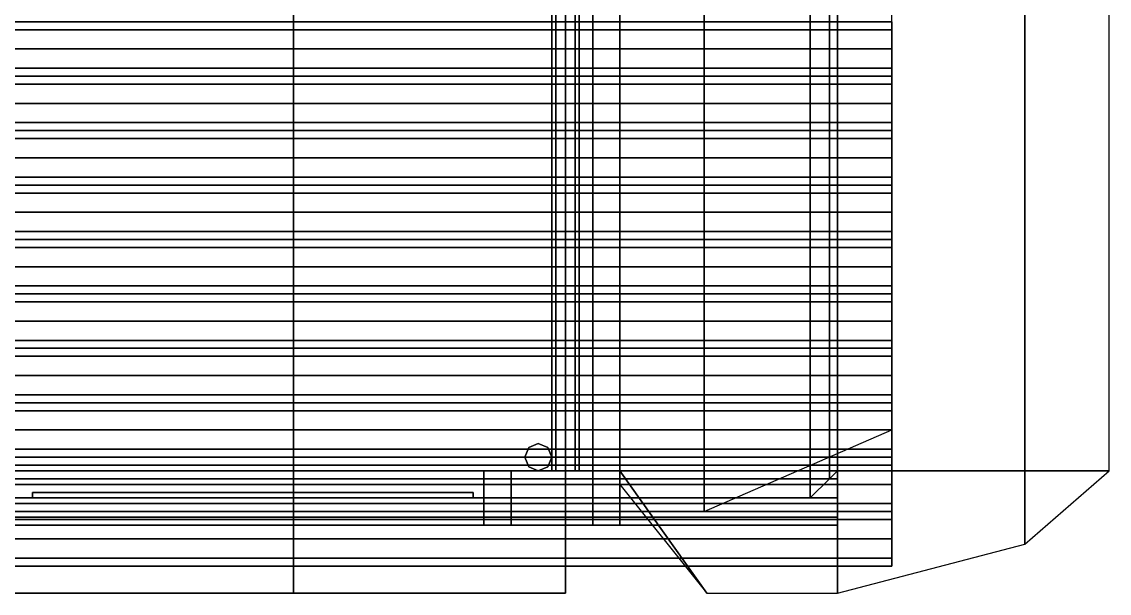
# Model space of a CAD drawing. Header units: millimetres. Extents: x -4 to 4, y -5 to 11.6.
# Drawn here: x 0 to 4, y -5 to -2.9 of the extents above; entities that cross this region are included whole.
import ezdxf

# ---------------------------------------------------------------- set-up
doc = ezdxf.new("R2010")
doc.units = ezdxf.units.MM
doc.layers.add('roof', color=1, linetype='Continuous')
doc.layers.add('upgrade', color=2, linetype='Continuous')

msp = doc.modelspace()

# ---------------------------------------------------------------- linework, layer by layer
for points in [[(2.1, -4.750000000000002, 1.5), (2.100000000000001, 4.75, 1.5), (2.100000000000001, 4.75), (2.1, -4.750000000000002)], [(2.2, -4.750000000000002, 1.5), (2.200000000000001, 4.75, 1.5), (2.100000000000001, 4.75, 1.5), (2.1, -4.750000000000002, 1.5)], [(3, -4.550000000000002, 1.5), (3, 4.55, 1.5), (2.200000000000001, 4.55, 1.5), (2.2, -4.550000000000002, 1.5)], [(3.69, -4.550000000000002, 0.3), (3.69, 4.549999999999999, 0.3), (3, 4.55, 1.5), (3, -4.550000000000002, 1.5)], [(4, -4.550000000000002), (4.000000000000001, 4.549999999999999), (3.69, 4.549999999999999, 0.3), (3.69, -4.550000000000002, 0.3)], [(-2.51, 4.400000000000002, 2.8), (-2.51, -4.4, 2.8), (2.51, -4.4, 2.8), (2.51, 4.400000000000002, 2.8)], [(3.2, -4.400000000000002, 2.2), (3.200000000000001, 4.4, 2.2), (2.510000000000001, 4.4, 2.8), (2.51, -4.400000000000002, 2.8)], [(2.51, -4.700000000000001, 2.2), (3.2, -4.400000000000002, 2.2), (2.51, -4.399999999999995, 2.8), (2.51, -4.4, 2.8)], [(-2.51, -4.400000000000002, 2.8), (-2.51, -4.700000000000001, 2.2), (2.51, -4.700000000000001, 2.2), (2.51, -4.400000000000002, 2.8)], [(2.2, -4.600000000000001), (2.2, -4.550000000000002, 1.5), (2.2, -4.750000000000003, 1.5), (2.2, -4.750000000000002)], [(2.52, -5), (2.2, -4.550000000000002, 1.5), (2.2, -4.550000000000002, 1.5), (2.2, -4.600000000000001)], [(3, -5), (3, -4.550000000000002, 1.5), (2.2, -4.550000000000002, 1.5), (2.52, -5)], [(3.69, -4.820000000000001), (3.69, -4.550000000000002, 0.3), (3, -4.550000000000002, 1.5), (3, -5)], [(4, -4.550000000000002), (4, -4.550000000000002), (3.69, -4.550000000000002, 0.3), (3.69, -4.820000000000001)], [(2.2, -4.750000000000001), (2.2, -4.750000000000002, 1.5), (2.1, -4.750000000000002, 1.5), (2.1, -4.750000000000001)]]:
    msp.add_3dface(points)
at = {"layer": 'roof'}
for points in [[(-1, 5.000000000000002, 3.1), (-1, -5, 3.1), (1, -5, 3.1), (1, 5.000000000000002, 3.1)], [(1, 5.000000000000002, 3.000000000000001), (1, -5, 3.000000000000001), (-1, -5, 3.000000000000001), (-1, 5.000000000000002, 3.000000000000001)], [(0.9999999999999993, -5.000000000000002, 3), (1.000000000000001, 5, 3), (2, 5, 2.000000000000001), (1.999999999999999, -5.000000000000002, 2.000000000000001)], [(1.999999999999999, -5.000000000000002, 2.1), (2, 5, 2.1), (1.000000000000001, 5, 3.1), (0.9999999999999993, -5.000000000000002, 3.1)], [(1.999999999999999, -5.000000000000002, 2.000000000000001), (2, 5, 2.000000000000001), (2, 5, 2.1), (1.999999999999999, -5.000000000000002, 2.1)], [(1.964644660940672, -4.55, 0.9646446609406726), (1.949999999999999, -4.55, 1), (1.950000000000001, 4.55, 1), (1.964644660940673, 4.55, 0.9646446609406726)], [(1.949999999999999, -4.55, 1), (1.964644660940672, -4.55, 1.035355339059327), (1.964644660940673, 4.55, 1.035355339059327), (1.950000000000001, 4.55, 1)], [(1.999999999999999, -4.55, 0.95), (1.964644660940672, -4.55, 0.9646446609406726), (1.964644660940673, 4.55, 0.9646446609406726), (2, 4.55, 0.95)], [(1.964644660940672, -4.55, 1.035355339059327), (1.999999999999999, -4.55, 1.05), (2, 4.55, 1.05), (1.964644660940673, 4.55, 1.035355339059327)], [(2.035355339059327, -4.55, 0.9646446609406726), (1.999999999999999, -4.55, 0.95), (2, 4.55, 0.95), (2.035355339059328, 4.55, 0.9646446609406726)], [(1.999999999999999, -4.55, 1.05), (2.035355339059327, -4.55, 1.035355339059327), (2.035355339059328, 4.55, 1.035355339059327), (2, 4.55, 1.05)], [(2.049999999999999, -4.55, 1), (2.035355339059327, -4.55, 0.9646446609406726), (2.035355339059328, 4.55, 0.9646446609406726), (2.05, 4.55, 1)], [(2.035355339059327, -4.55, 1.035355339059327), (2.049999999999999, -4.55, 1), (2.05, 4.55, 1), (2.035355339059328, 4.55, 1.035355339059327)], [(1.864644660940672, -4.464644660940673), (1.85, -4.5), (1.85, -4.5, 2.1), (1.864644660940672, -4.464644660940673, 2.1)], [(1.9, -4.45), (1.864644660940672, -4.464644660940673), (1.864644660940672, -4.464644660940673, 2.1), (1.9, -4.45, 2.1)], [(1.935355339059327, -4.464644660940673), (1.9, -4.45), (1.9, -4.45, 2.1), (1.935355339059327, -4.464644660940673, 2.1)], [(1.95, -4.5), (1.935355339059327, -4.464644660940673), (1.935355339059327, -4.464644660940673, 2.1), (1.95, -4.5, 2.1)], [(1.85, -4.5), (1.864644660940672, -4.535355339059327), (1.864644660940672, -4.535355339059327, 2.1), (1.85, -4.5, 2.1)], [(1.935355339059327, -4.535355339059327), (1.95, -4.5), (1.95, -4.5, 2.1), (1.935355339059327, -4.535355339059327, 2.1)], [(1.864644660940672, -4.535355339059327), (1.899999999999999, -4.55), (1.899999999999999, -4.55, 2.1), (1.864644660940672, -4.535355339059327, 2.1)], [(1.899999999999999, -4.55), (1.935355339059327, -4.535355339059327), (1.935355339059327, -4.535355339059327, 2.1), (1.899999999999999, -4.55, 2.1)], [(1.949999999999999, -4.55, 1), (2.035355339059327, -4.55, 0.9646446609406727), (2.049999999999999, -4.55, 1), (1.964644660940672, -4.55, 1.035355339059327)], [(1.964644660940672, -4.55, 0.9646446609406726), (1.999999999999999, -4.55, 0.95), (2.035355339059327, -4.55, 0.9646446609406727), (1.949999999999999, -4.55, 1)], [(1.964644660940672, -4.55, 1.035355339059327), (2.049999999999999, -4.55, 1), (2.035355339059327, -4.55, 1.035355339059327), (1.999999999999999, -4.55, 1.05)], [(-1, -5, 3.1), (-1, -5, 3.000000000000001), (1, -5, 3.000000000000001), (1, -5, 3.1)], [(0.9999999999999993, -5.000000000000002, 3.1), (0.9999999999999993, -5.000000000000002, 3), (1.999999999999999, -5.000000000000002, 2.000000000000001), (1.999999999999999, -5.000000000000002, 2.1)]]:
    msp.add_3dface(points, dxfattribs=at)
at = {"layer": 'upgrade'}
for points in [[(2.970710678118655, 4.579289321881348, 2.070710678118656), (2.9, 4.65, 2.100000000000001), (2.9, -4.650000000000002, 2.100000000000001), (2.970710678118655, -4.579289321881346, 2.070710678118656)], [(2.9, 4.65, 1.500000000000002), (2.970710678118655, 4.579289321881348, 1.529289321881347), (2.970710678118655, -4.579289321881346, 1.529289321881347), (2.9, -4.650000000000002, 1.500000000000002)], [(2.970710678118655, 4.579289321881348, 1.670710678118656), (2.9, 4.65, 1.700000000000001), (2.9, -4.650000000000002, 1.700000000000001), (2.970710678118655, -4.579289321881346, 1.670710678118656)], [(2.9, 4.65, 1.900000000000001), (2.970710678118655, 4.579289321881348, 1.929289321881347), (2.970710678118655, -4.579289321881346, 1.929289321881347), (2.9, -4.650000000000002, 1.900000000000001)], [(3, 4.550000000000001, 1.600000000000001), (2.970710678118655, 4.579289321881348, 1.670710678118656), (2.970710678118655, -4.579289321881346, 1.670710678118656), (3, -4.549999999999999, 1.600000000000001)], [(2.970710678118655, 4.579289321881348, 1.529289321881347), (3, 4.550000000000001, 1.600000000000001), (3, -4.549999999999999, 1.600000000000001), (2.970710678118655, -4.579289321881346, 1.529289321881347)], [(2.970710678118655, 4.579289321881348, 1.929289321881347), (3, 4.550000000000001, 2.000000000000002), (3, -4.549999999999999, 2.000000000000002), (2.970710678118655, -4.579289321881346, 1.929289321881347)], [(3, 4.550000000000001, 2.000000000000002), (2.970710678118655, 4.579289321881348, 2.070710678118656), (2.970710678118655, -4.579289321881346, 2.070710678118656), (3, -4.549999999999999, 2.000000000000002)], [(3.2, -2.929289321881347, 2.270710678118655), (3.2, -2.900000000000002, 2.2), (-3.2, -2.900000000000002, 2.2), (-3.2, -2.929289321881347, 2.270710678118655)], [(3.2, -2.900000000000002, 2.2), (3.2, -2.929289321881347, 2.129289321881346), (-3.2, -2.929289321881347, 2.129289321881346), (-3.2, -2.900000000000002, 2.2)], [(3.2, -2.9, 2.200000000000001), (3.2, -2.929289321881345, 2.270710678118656), (3.2, -3, 2.300000000000001), (3.2, -2.929289321881347, 2.129289321881346)], [(3.2, -3, 2.300000000000001), (3.2, -2.929289321881347, 2.270710678118655), (-3.2, -2.929289321881347, 2.270710678118655), (-3.2, -3, 2.300000000000001)], [(3.2, -2.929289321881345, 2.129289321881346), (3.2, -2.999999999999998, 2.300000000000002), (3.2, -3.070710678118652, 2.270710678118656), (3.2, -3, 2.100000000000001)], [(3.2, -3.070710678118654, 2.270710678118656), (3.2, -3, 2.300000000000001), (-3.2, -3, 2.300000000000001), (-3.2, -3.070710678118654, 2.270710678118656)], [(2.829289321881347, -3, 1.870710678118657), (2.9, -3, 1.900000000000002), (2.970710678118655, -3, 1.870710678118657), (2.800000000000002, -3, 1.800000000000002)], [(2.800000000000002, -3, 1.800000000000002), (2.970710678118655, -3, 1.870710678118657), (3, -3, 1.800000000000002), (2.829289321881347, -3, 1.729289321881347)], [(2.829289321881347, -3, 1.729289321881347), (3, -3, 1.800000000000001), (2.970710678118655, -3, 1.729289321881347), (2.9, -3, 1.700000000000002)], [(2.9, -4.65, 1.899999999999999), (2.970710678118655, -4.579289321881346, 1.870710678118654), (2.970710678118655, -3, 1.870710678118654), (2.9, -3, 1.9)], [(2.970710678118655, -4.579289321881346, 1.729289321881344), (2.9, -4.65, 1.699999999999999), (2.9, -3, 1.7), (2.970710678118655, -3, 1.729289321881345)], [(3, -4.549999999999999, 1.799999999999999), (2.970710678118655, -4.579289321881346, 1.729289321881344), (2.970710678118655, -3, 1.729289321881345), (3, -3, 1.8)], [(2.970710678118655, -4.579289321881346, 1.870710678118654), (3, -4.549999999999999, 1.799999999999999), (3, -3, 1.8), (2.970710678118655, -3, 1.870710678118654)], [(3.2, -2.999999999999999, 2.100000000000001), (3.2, -3.070710678118652, 2.270710678118656), (3.2, -3.099999999999997, 2.200000000000001), (3.2, -3.070710678118652, 2.129289321881346)], [(3.2, -3.099999999999999, 2.200000000000001), (3.2, -3.070710678118654, 2.270710678118656), (-3.2, -3.070710678118654, 2.270710678118656), (-3.2, -3.099999999999999, 2.200000000000001)], [(3.2, -3.070710678118654, 2.129289321881346), (3.2, -3.099999999999999, 2.200000000000001), (-3.2, -3.099999999999999, 2.200000000000001), (-3.2, -3.070710678118654, 2.129289321881346)], [(3.2, -3.129289321881347, 2.270710678118655), (3.2, -3.100000000000002, 2.2), (-3.2, -3.100000000000002, 2.2), (-3.2, -3.129289321881347, 2.270710678118655)], [(3.2, -3.100000000000002, 2.2), (3.2, -3.129289321881347, 2.129289321881346), (-3.2, -3.129289321881347, 2.129289321881346), (-3.2, -3.100000000000002, 2.2)], [(3.2, -3.100000000000001, 2.200000000000001), (3.2, -3.129289321881346, 2.270710678118656), (3.2, -3.2, 2.300000000000001), (3.2, -3.129289321881347, 2.129289321881346)], [(3.2, -3.2, 2.300000000000001), (3.2, -3.129289321881347, 2.270710678118655), (-3.2, -3.129289321881347, 2.270710678118655), (-3.2, -3.2, 2.300000000000001)], [(3.2, -3.129289321881346, 2.129289321881346), (3.2, -3.199999999999998, 2.300000000000002), (3.2, -3.270710678118653, 2.270710678118656), (3.2, -3.2, 2.100000000000001)], [(3.2, -3.270710678118655, 2.270710678118656), (3.2, -3.2, 2.300000000000001), (-3.2, -3.2, 2.300000000000001), (-3.2, -3.270710678118655, 2.270710678118656)], [(3.2, -3.199999999999999, 2.100000000000001), (3.2, -3.270710678118653, 2.270710678118656), (3.2, -3.299999999999998, 2.200000000000001), (3.2, -3.270710678118653, 2.129289321881346)], [(3.2, -3.3, 2.200000000000001), (3.2, -3.270710678118655, 2.270710678118656), (-3.2, -3.270710678118655, 2.270710678118656), (-3.2, -3.3, 2.200000000000001)], [(3.2, -3.270710678118655, 2.129289321881346), (3.2, -3.3, 2.200000000000001), (-3.2, -3.3, 2.200000000000001), (-3.2, -3.270710678118655, 2.129289321881346)], [(3.2, -3.300000000000002, 2.2), (3.2, -3.329289321881348, 2.129289321881346), (-3.2, -3.329289321881348, 2.129289321881346), (-3.2, -3.300000000000002, 2.2)], [(3.2, -3.329289321881348, 2.270710678118655), (3.2, -3.300000000000002, 2.2), (-3.2, -3.300000000000002, 2.2), (-3.2, -3.329289321881348, 2.270710678118655)], [(3.2, -3.300000000000001, 2.200000000000001), (3.2, -3.329289321881346, 2.270710678118656), (3.2, -3.4, 2.300000000000001), (3.2, -3.329289321881348, 2.129289321881346)], [(3.2, -3.4, 2.300000000000001), (3.2, -3.329289321881348, 2.270710678118655), (-3.2, -3.329289321881348, 2.270710678118655), (-3.2, -3.4, 2.300000000000001)], [(3.2, -3.329289321881346, 2.129289321881346), (3.2, -3.399999999999999, 2.300000000000002), (3.2, -3.470710678118653, 2.270710678118656), (3.2, -3.4, 2.100000000000001)], [(3.2, -3.470710678118655, 2.270710678118656), (3.2, -3.4, 2.300000000000001), (-3.2, -3.4, 2.300000000000001), (-3.2, -3.470710678118655, 2.270710678118656)], [(3.2, -3.399999999999999, 2.100000000000001), (3.2, -3.470710678118653, 2.270710678118656), (3.2, -3.499999999999998, 2.200000000000001), (3.2, -3.470710678118653, 2.129289321881346)], [(3.2, -3.470710678118655, 2.129289321881346), (3.2, -3.5, 2.200000000000001), (-3.2, -3.5, 2.200000000000001), (-3.2, -3.470710678118655, 2.129289321881346)], [(3.2, -3.5, 2.200000000000001), (3.2, -3.470710678118655, 2.270710678118656), (-3.2, -3.470710678118655, 2.270710678118656), (-3.2, -3.5, 2.200000000000001)], [(3.2, -3.500000000000002, 2.2), (3.2, -3.529289321881347, 2.129289321881346), (-3.2, -3.529289321881347, 2.129289321881346), (-3.2, -3.500000000000002, 2.2)], [(3.2, -3.529289321881347, 2.270710678118655), (3.2, -3.500000000000002, 2.2), (-3.2, -3.500000000000002, 2.2), (-3.2, -3.529289321881347, 2.270710678118655)], [(3.2, -3.5, 2.200000000000001), (3.2, -3.529289321881345, 2.270710678118656), (3.2, -3.6, 2.300000000000001), (3.2, -3.529289321881347, 2.129289321881346)], [(3.2, -3.6, 2.300000000000001), (3.2, -3.529289321881347, 2.270710678118655), (-3.2, -3.529289321881347, 2.270710678118655), (-3.2, -3.6, 2.300000000000001)], [(3.2, -3.529289321881345, 2.129289321881346), (3.2, -3.599999999999998, 2.300000000000002), (3.2, -3.670710678118652, 2.270710678118656), (3.2, -3.6, 2.100000000000001)], [(3.2, -3.670710678118654, 2.270710678118656), (3.2, -3.6, 2.300000000000001), (-3.2, -3.6, 2.300000000000001), (-3.2, -3.670710678118654, 2.270710678118656)], [(3.2, -3.599999999999999, 2.100000000000001), (3.2, -3.670710678118652, 2.270710678118656), (3.2, -3.699999999999998, 2.200000000000001), (3.2, -3.670710678118652, 2.129289321881346)], [(3.2, -3.670710678118654, 2.129289321881346), (3.2, -3.699999999999999, 2.200000000000001), (-3.2, -3.699999999999999, 2.200000000000001), (-3.2, -3.670710678118654, 2.129289321881346)], [(3.2, -3.699999999999999, 2.200000000000001), (3.2, -3.670710678118654, 2.270710678118656), (-3.2, -3.670710678118654, 2.270710678118656), (-3.2, -3.699999999999999, 2.200000000000001)], [(3.2, -3.729289321881347, 2.270710678118655), (3.2, -3.700000000000002, 2.2), (-3.2, -3.700000000000002, 2.2), (-3.2, -3.729289321881347, 2.270710678118655)], [(3.2, -3.700000000000002, 2.2), (3.2, -3.729289321881347, 2.129289321881346), (-3.2, -3.729289321881347, 2.129289321881346), (-3.2, -3.700000000000002, 2.2)], [(3.2, -3.7, 2.200000000000001), (3.2, -3.729289321881345, 2.270710678118656), (3.2, -3.8, 2.300000000000001), (3.2, -3.729289321881347, 2.129289321881346)], [(3.2, -3.8, 2.300000000000001), (3.2, -3.729289321881347, 2.270710678118655), (-3.2, -3.729289321881347, 2.270710678118655), (-3.2, -3.8, 2.300000000000001)], [(3.2, -3.729289321881345, 2.129289321881346), (3.2, -3.799999999999998, 2.300000000000002), (3.2, -3.870710678118653, 2.270710678118656), (3.2, -3.8, 2.100000000000001)], [(3.2, -3.870710678118654, 2.270710678118656), (3.2, -3.8, 2.300000000000001), (-3.2, -3.8, 2.300000000000001), (-3.2, -3.870710678118654, 2.270710678118656)], [(3.2, -3.799999999999999, 2.100000000000001), (3.2, -3.870710678118653, 2.270710678118656), (3.2, -3.899999999999998, 2.200000000000001), (3.2, -3.870710678118653, 2.129289321881346)], [(3.2, -3.899999999999999, 2.200000000000001), (3.2, -3.870710678118654, 2.270710678118656), (-3.2, -3.870710678118654, 2.270710678118656), (-3.2, -3.899999999999999, 2.200000000000001)], [(3.2, -3.870710678118654, 2.129289321881346), (3.2, -3.899999999999999, 2.200000000000001), (-3.2, -3.899999999999999, 2.200000000000001), (-3.2, -3.870710678118654, 2.129289321881346)], [(3.2, -3.900000000000002, 2.2), (3.2, -3.929289321881347, 2.129289321881346), (-3.2, -3.929289321881347, 2.129289321881346), (-3.2, -3.900000000000002, 2.2)], [(3.2, -3.929289321881347, 2.270710678118655), (3.2, -3.900000000000002, 2.2), (-3.2, -3.900000000000002, 2.2), (-3.2, -3.929289321881347, 2.270710678118655)], [(3.2, -3.9, 2.200000000000001), (3.2, -3.929289321881345, 2.270710678118656), (3.2, -4, 2.300000000000001), (3.2, -3.929289321881347, 2.129289321881346)], [(3.2, -4, 2.300000000000001), (3.2, -3.929289321881347, 2.270710678118655), (-3.2, -3.929289321881347, 2.270710678118655), (-3.2, -4, 2.300000000000001)], [(3.2, -3.929289321881345, 2.129289321881346), (3.2, -3.999999999999998, 2.300000000000002), (3.2, -4.070710678118653, 2.270710678118656), (3.2, -4, 2.100000000000001)], [(3.2, -4.070710678118655, 2.270710678118656), (3.2, -4, 2.300000000000001), (-3.2, -4, 2.300000000000001), (-3.2, -4.070710678118655, 2.270710678118656)], [(3.2, -3.999999999999999, 2.100000000000001), (3.2, -4.070710678118653, 2.270710678118656), (3.2, -4.099999999999998, 2.200000000000001), (3.2, -4.070710678118653, 2.129289321881346)], [(3.2, -4.070710678118655, 2.129289321881346), (3.2, -4.1, 2.200000000000001), (-3.2, -4.1, 2.200000000000001), (-3.2, -4.070710678118655, 2.129289321881346)], [(3.2, -4.1, 2.200000000000001), (3.2, -4.070710678118655, 2.270710678118656), (-3.2, -4.070710678118655, 2.270710678118656), (-3.2, -4.1, 2.200000000000001)], [(3.2, -4.129289321881347, 2.270710678118655), (3.2, -4.100000000000002, 2.2), (-3.2, -4.100000000000002, 2.2), (-3.2, -4.129289321881347, 2.270710678118655)], [(3.2, -4.100000000000002, 2.2), (3.2, -4.129289321881347, 2.129289321881346), (-3.2, -4.129289321881347, 2.129289321881346), (-3.2, -4.100000000000002, 2.2)], [(3.2, -4.100000000000001, 2.200000000000001), (3.2, -4.129289321881346, 2.270710678118656), (3.2, -4.2, 2.300000000000001), (3.2, -4.129289321881347, 2.129289321881346)], [(3.2, -4.2, 2.300000000000001), (3.2, -4.129289321881347, 2.270710678118655), (-3.2, -4.129289321881347, 2.270710678118655), (-3.2, -4.2, 2.300000000000001)], [(3.2, -4.129289321881346, 2.129289321881346), (3.2, -4.199999999999998, 2.300000000000002), (3.2, -4.270710678118653, 2.270710678118656), (3.2, -4.2, 2.100000000000001)], [(3.2, -4.270710678118655, 2.270710678118656), (3.2, -4.2, 2.300000000000001), (-3.2, -4.2, 2.300000000000001), (-3.2, -4.270710678118655, 2.270710678118656)], [(3.2, -4.199999999999999, 2.100000000000001), (3.2, -4.270710678118653, 2.270710678118656), (3.2, -4.299999999999998, 2.200000000000001), (3.2, -4.270710678118653, 2.129289321881346)], [(3.2, -4.3, 2.200000000000001), (3.2, -4.270710678118655, 2.270710678118656), (-3.2, -4.270710678118655, 2.270710678118656), (-3.2, -4.3, 2.200000000000001)], [(3.2, -4.270710678118655, 2.129289321881346), (3.2, -4.3, 2.200000000000001), (-3.2, -4.3, 2.200000000000001), (-3.2, -4.270710678118655, 2.129289321881346)], [(3.2, -4.329289321881347, 2.270710678118655), (3.2, -4.300000000000002, 2.2), (-3.2, -4.300000000000002, 2.2), (-3.2, -4.329289321881347, 2.270710678118655)], [(3.2, -4.300000000000002, 2.2), (3.2, -4.329289321881347, 2.129289321881346), (-3.2, -4.329289321881347, 2.129289321881346), (-3.2, -4.300000000000002, 2.2)], [(3.2, -4.3, 2.200000000000001), (3.2, -4.329289321881345, 2.270710678118656), (3.2, -4.399999999999999, 2.300000000000001), (3.2, -4.329289321881347, 2.129289321881346)], [(3.2, -4.399999999999999, 2.300000000000001), (3.2, -4.329289321881347, 2.270710678118655), (-3.2, -4.329289321881347, 2.270710678118655), (-3.2, -4.399999999999999, 2.300000000000001)], [(3.2, -4.329289321881345, 2.129289321881346), (3.2, -4.399999999999998, 2.300000000000002), (3.2, -4.470710678118652, 2.270710678118656), (3.2, -4.399999999999999, 2.100000000000001)], [(3.2, -4.470710678118654, 2.270710678118656), (3.2, -4.399999999999999, 2.300000000000001), (-3.2, -4.399999999999999, 2.300000000000001), (-3.2, -4.470710678118654, 2.270710678118656)], [(3.2, -4.399999999999999, 2.100000000000001), (3.2, -4.470710678118652, 2.270710678118656), (3.2, -4.499999999999997, 2.200000000000001), (3.2, -4.470710678118652, 2.129289321881346)], [(3.2, -4.499999999999999, 2.200000000000001), (3.2, -4.470710678118654, 2.270710678118656), (-3.2, -4.470710678118654, 2.270710678118656), (-3.2, -4.499999999999999, 2.200000000000001)], [(3.2, -4.470710678118654, 2.129289321881346), (3.2, -4.499999999999999, 2.200000000000001), (-3.2, -4.499999999999999, 2.200000000000001), (-3.2, -4.470710678118654, 2.129289321881346)], [(3.2, -4.500000000000002, 2.2), (3.2, -4.529289321881347, 2.129289321881346), (-3.2, -4.529289321881347, 2.129289321881346), (-3.2, -4.500000000000002, 2.2)], [(3.2, -4.529289321881347, 2.270710678118655), (3.2, -4.500000000000002, 2.2), (-3.2, -4.500000000000002, 2.2), (-3.2, -4.529289321881347, 2.270710678118655)], [(3.2, -4.5, 2.200000000000001), (3.2, -4.529289321881345, 2.270710678118656), (3.2, -4.6, 2.300000000000001), (3.2, -4.529289321881347, 2.129289321881346)], [(3.2, -4.6, 2.300000000000001), (3.2, -4.529289321881347, 2.270710678118655), (-3.2, -4.529289321881347, 2.270710678118655), (-3.2, -4.6, 2.300000000000001)], [(-3, -4.579289321881347, 1.929289321881346), (-3, -4.550000000000002, 2.000000000000001), (3, -4.550000000000002, 2.000000000000001), (3, -4.579289321881347, 1.929289321881346)], [(-3, -4.550000000000002, 2.000000000000001), (-3, -4.579289321881347, 2.070710678118656), (3, -4.579289321881347, 2.070710678118656), (3, -4.550000000000002, 2.000000000000001)], [(-1.8, -4.579289321881347, 1.729289321881346), (-1.8, -4.550000000000002, 1.8), (1.8, -4.550000000000002, 1.8), (1.8, -4.579289321881347, 1.729289321881346)], [(-1.8, -4.550000000000002, 1.8), (-1.8, -4.579289321881347, 1.870710678118655), (1.8, -4.579289321881347, 1.870710678118655), (1.8, -4.550000000000002, 1.8)], [(3, -4.579289321881347, 1.670710678118655), (3, -4.550000000000002, 1.6), (1.699999999999999, -4.550000000000002, 1.6), (1.699999999999999, -4.579289321881347, 1.670710678118655)], [(3, -4.550000000000002, 1.6), (3, -4.579289321881347, 1.529289321881345), (1.699999999999999, -4.579289321881347, 1.529289321881345), (1.699999999999999, -4.550000000000002, 1.6)], [(1.8, -4.550000000000003, 1.799999999999999), (1.8, -4.579289321881348, 1.870710678118654), (1.8, -4.650000000000003, 1.899999999999999), (1.8, -4.57928932188135, 1.729289321881344)], [(2.099999999999999, -4.579289321881347, 1.729289321881346), (2.099999999999999, -4.550000000000002, 1.8), (3, -4.550000000000002, 1.8), (3, -4.579289321881347, 1.729289321881346)], [(2.099999999999999, -4.550000000000002, 1.8), (2.099999999999999, -4.579289321881347, 1.870710678118655), (3, -4.579289321881347, 1.870710678118655), (3, -4.550000000000002, 1.8)], [(2.099999999999999, -4.650000000000002, 1.7), (2.099999999999999, -4.579289321881348, 1.870710678118655), (2.099999999999999, -4.550000000000003, 1.8), (2.099999999999999, -4.579289321881348, 1.729289321881345)], [(3, -4.55, 2.000000000000001), (3, -4.579289321881345, 2.070710678118656), (3, -4.649999999999999, 2.100000000000001), (3, -4.579289321881347, 1.929289321881346)], [(3, -4.550000000000002, 1.6), (3, -4.579289321881347, 1.670710678118655), (3, -4.650000000000001, 1.7), (3, -4.579289321881348, 1.529289321881345)], [(3, -4.550000000000002, 1.799999999999999), (3, -4.579289321881347, 1.870710678118654), (3, -4.650000000000001, 1.899999999999999), (3, -4.579289321881348, 1.729289321881344)], [(3.2, -4.529289321881345, 2.129289321881346), (3.2, -4.599999999999998, 2.300000000000002), (3.2, -4.670710678118652, 2.270710678118656), (3.2, -4.6, 2.100000000000001)], [(3.2, -4.670710678118654, 2.270710678118656), (3.2, -4.6, 2.300000000000001), (-3.2, -4.6, 2.300000000000001), (-3.2, -4.670710678118654, 2.270710678118656)], [(-3, -4.579289321881347, 2.070710678118656), (-3, -4.650000000000001, 2.100000000000001), (3, -4.650000000000001, 2.100000000000001), (3, -4.579289321881347, 2.070710678118656)], [(-3, -4.650000000000001, 1.900000000000001), (-3, -4.579289321881347, 1.929289321881346), (3, -4.579289321881347, 1.929289321881346), (3, -4.650000000000001, 1.900000000000001)], [(-1.8, -4.579289321881347, 1.870710678118655), (-1.8, -4.650000000000001, 1.9), (1.8, -4.650000000000001, 1.9), (1.8, -4.579289321881347, 1.870710678118655)], [(-1.8, -4.650000000000001, 1.7), (-1.8, -4.579289321881347, 1.729289321881346), (1.8, -4.579289321881347, 1.729289321881346), (1.8, -4.650000000000001, 1.7)], [(3, -4.579289321881347, 1.529289321881345), (3, -4.650000000000001, 1.5), (1.699999999999999, -4.650000000000001, 1.5), (1.699999999999999, -4.579289321881347, 1.529289321881345)], [(3, -4.650000000000001, 1.7), (3, -4.579289321881347, 1.670710678118655), (1.699999999999999, -4.579289321881347, 1.670710678118655), (1.699999999999999, -4.650000000000001, 1.7)], [(1.8, -4.579289321881348, 1.729289321881345), (1.8, -4.650000000000001, 1.9), (1.8, -4.720710678118656, 1.870710678118654), (1.8, -4.650000000000003, 1.7)], [(2.099999999999999, -4.579289321881347, 1.870710678118655), (2.099999999999999, -4.650000000000001, 1.9), (3, -4.650000000000001, 1.9), (3, -4.579289321881347, 1.870710678118655)], [(2.099999999999999, -4.650000000000001, 1.7), (2.099999999999999, -4.579289321881347, 1.729289321881346), (3, -4.579289321881347, 1.729289321881346), (3, -4.650000000000001, 1.7)], [(2.099999999999999, -4.720710678118656, 1.729289321881345), (2.099999999999999, -4.650000000000003, 1.900000000000001), (2.099999999999999, -4.579289321881348, 1.870710678118655), (2.099999999999999, -4.650000000000001, 1.7)], [(3, -4.579289321881345, 1.929289321881346), (3, -4.649999999999998, 2.100000000000002), (3, -4.720710678118652, 2.070710678118656), (3, -4.649999999999999, 1.900000000000001)], [(3, -4.579289321881347, 1.529289321881345), (3, -4.649999999999999, 1.700000000000001), (3, -4.720710678118654, 1.670710678118655), (3, -4.650000000000001, 1.5)], [(3, -4.579289321881347, 1.729289321881345), (3, -4.649999999999999, 1.9), (3, -4.720710678118654, 1.870710678118654), (3, -4.650000000000001, 1.7)], [(3.2, -4.599999999999999, 2.100000000000001), (3.2, -4.670710678118652, 2.270710678118656), (3.2, -4.699999999999998, 2.200000000000001), (3.2, -4.670710678118652, 2.129289321881346)], [(1.659999999999999, -4.629999999999999, 0.04000000000000026), (1.659999999999999, -4.63, 1.66), (0.03999999999999924, -4.63, 1.66), (0.03999999999999924, -4.629999999999999, 0.04000000000000004)], [(0.03999999999999924, -4.63, 1.66), (0.03999999999999924, -4.65, 1.66), (0.03999999999999947, -4.649999999999999, 0.04000000000000004), (0.03999999999999969, -4.63, 0.03999999999999981)], [(0.03999999999999947, -4.63, 0.03999999999999994), (0.03999999999999924, -4.65, 0.03999999999999994), (1.659999999999999, -4.649999999999999, 0.04000000000000004), (1.659999999999999, -4.63, 0.04000000000000026)], [(1.659999999999999, -4.63, 1.66), (1.659999999999999, -4.65, 1.66), (0.03999999999999947, -4.649999999999999, 1.66), (0.03999999999999924, -4.63, 1.66)], [(1.659999999999999, -4.63, 0.04000000000000026), (1.659999999999999, -4.65, 0.04000000000000004), (1.659999999999999, -4.649999999999999, 1.66), (1.659999999999999, -4.63, 1.660000000000001)], [(3.2, -4.670710678118654, 2.129289321881346), (3.2, -4.699999999999999, 2.200000000000001), (-3.2, -4.699999999999999, 2.200000000000001), (-3.2, -4.670710678118654, 2.129289321881346)], [(3.2, -4.699999999999999, 2.200000000000001), (3.2, -4.670710678118654, 2.270710678118656), (-3.2, -4.670710678118654, 2.270710678118656), (-3.2, -4.699999999999999, 2.200000000000001)], [(-3, -4.650000000000001, 2.100000000000001), (-3, -4.720710678118654, 2.070710678118655), (3, -4.720710678118654, 2.070710678118655), (3, -4.650000000000001, 2.100000000000001)], [(-3, -4.720710678118654, 1.929289321881345), (-3, -4.650000000000001, 1.900000000000001), (3, -4.650000000000001, 1.900000000000001), (3, -4.720710678118654, 1.929289321881345)], [(-1.8, -4.650000000000001, 1.9), (-1.8, -4.720710678118654, 1.870710678118655), (1.8, -4.720710678118654, 1.870710678118655), (1.8, -4.650000000000001, 1.9)], [(-1.8, -4.720710678118654, 1.729289321881345), (-1.8, -4.650000000000001, 1.7), (1.8, -4.650000000000001, 1.7), (1.8, -4.720710678118654, 1.729289321881345)], [(-0.0400000000000006, -4.649999999999999, 0.04000000000000012), (-1.660000000000001, -4.65, 0.04000000000000001), (-1.700000000000001, -4.65), (-5.694419545274053e-16, -4.649999999999999)], [(-1.660000000000001, -4.649999999999999, 1.66), (-0.04000000000000038, -4.65, 1.66), (-5.694419545274054e-16, -4.65, 1.7), (-1.700000000000001, -4.649999999999999, 1.7)], [(0.03999999999999924, -4.649999999999999, 0.04000000000000026), (0.03999999999999924, -4.65, 1.66), (-5.694419545274054e-16, -4.65, 1.7), (-5.694419545274053e-16, -4.649999999999999)], [(1.659999999999999, -4.649999999999999, 0.04000000000000012), (0.03999999999999924, -4.65, 0.04000000000000001), (-5.694419545274054e-16, -4.65), (1.699999999999999, -4.649999999999999)], [(0.03999999999999947, -4.649999999999999, 1.66), (1.659999999999999, -4.65, 1.66), (1.699999999999999, -4.65, 1.7), (-5.694419545274053e-16, -4.649999999999999, 1.7)], [(1.659999999999999, -4.649999999999999, 1.66), (1.659999999999999, -4.65, 0.04000000000000004), (1.699999999999999, -4.65), (1.699999999999999, -4.649999999999999, 1.7)], [(1.699999999999999, -4.649999999999999, 0.3000000000000003), (1.699999999999999, -4.720710678118654, 0.3292893218813453), (1.699999999999999, -4.749999999999999, 0.4000000000000001), (1.699999999999999, -4.720710678118654, 0.470710678118655)], [(1.699999999999999, -4.649999999999999, 0.3000000000000003), (1.699999999999999, -4.649999999999999, 0.3000000000000003), (1.699999999999999, -4.720710678118654, 0.470710678118655), (1.699999999999999, -4.649999999999999, 0.5000000000000002)], [(1.699999999999999, -4.649999999999999, 0.1000000000000001), (1.699999999999999, -4.720710678118654, 0.1292893218813453), (1.699999999999999, -4.749999999999999, 0.2000000000000002), (1.699999999999999, -4.720710678118654, 0.2707106781186548)], [(1.699999999999999, -4.649999999999999, 0.1000000000000001), (1.699999999999999, -4.649999999999999, 0.1000000000000001), (1.699999999999999, -4.720710678118654, 0.2707106781186548), (1.699999999999999, -4.649999999999999, 0.3000000000000003)], [(2.1, -4.720710678118654, 0.07071067811865483), (2.1, -4.649999999999999, 0.1000000000000001), (1.699999999999999, -4.649999999999999, 0.1000000000000001), (1.699999999999999, -4.720710678118654, 0.07071067811865483)], [(1.699999999999999, -4.649999999999999), (1.699999999999999, -4.749999999999999), (1.699999999999999, -4.720710678118654, 0.07071067811865483), (1.699999999999999, -4.649999999999999, 0.1000000000000001)], [(2.1, -4.649999999999999, 0.1000000000000001), (2.1, -4.720710678118654, 0.1292893218813453), (1.699999999999999, -4.720710678118654, 0.1292893218813453), (1.699999999999999, -4.649999999999999, 0.1000000000000001)], [(2.1, -4.720710678118654, 0.2707106781186548), (2.1, -4.649999999999999, 0.3000000000000003), (1.699999999999999, -4.649999999999999, 0.3000000000000003), (1.699999999999999, -4.720710678118654, 0.2707106781186548)], [(2.1, -4.649999999999999, 0.3000000000000003), (2.1, -4.720710678118654, 0.3292893218813453), (1.699999999999999, -4.720710678118654, 0.3292893218813453), (1.699999999999999, -4.649999999999999, 0.3000000000000003)], [(1.699999999999999, -4.649999999999999, 1.1), (1.699999999999999, -4.720710678118654, 1.129289321881346), (1.699999999999999, -4.749999999999999, 1.2), (1.699999999999999, -4.720710678118654, 1.270710678118655)], [(1.699999999999999, -4.649999999999999, 1.1), (1.699999999999999, -4.649999999999999, 1.1), (1.699999999999999, -4.720710678118654, 1.270710678118655), (1.699999999999999, -4.649999999999999, 1.3)], [(1.699999999999999, -4.649999999999999, 0.7000000000000002), (1.699999999999999, -4.720710678118654, 0.7292893218813454), (1.699999999999999, -4.749999999999999, 0.8000000000000002), (1.699999999999999, -4.720710678118654, 0.8707106781186549)], [(1.699999999999999, -4.649999999999999, 0.7000000000000002), (1.699999999999999, -4.649999999999999, 0.7000000000000002), (1.699999999999999, -4.720710678118654, 0.8707106781186549), (1.699999999999999, -4.649999999999999, 0.9000000000000001)], [(1.699999999999999, -4.649999999999999, 0.5000000000000002), (1.699999999999999, -4.720710678118654, 0.5292893218813455), (1.699999999999999, -4.749999999999999, 0.6000000000000001), (1.699999999999999, -4.720710678118654, 0.6707106781186549)], [(1.699999999999999, -4.649999999999999, 0.5000000000000002), (1.699999999999999, -4.649999999999999, 0.5000000000000002), (1.699999999999999, -4.720710678118654, 0.6707106781186549), (1.699999999999999, -4.649999999999999, 0.7000000000000002)], [(2.1, -4.649999999999999, 0.5000000000000002), (2.1, -4.720710678118654, 0.5292893218813455), (1.699999999999999, -4.720710678118654, 0.5292893218813455), (1.699999999999999, -4.649999999999999, 0.5000000000000002)], [(2.1, -4.720710678118654, 0.470710678118655), (2.1, -4.649999999999999, 0.5000000000000002), (1.699999999999999, -4.649999999999999, 0.5000000000000002), (1.699999999999999, -4.720710678118654, 0.470710678118655)], [(2.1, -4.649999999999999, 0.7000000000000002), (2.1, -4.720710678118654, 0.7292893218813454), (1.699999999999999, -4.720710678118654, 0.7292893218813454), (1.699999999999999, -4.649999999999999, 0.7000000000000002)], [(2.1, -4.720710678118654, 0.6707106781186549), (2.1, -4.649999999999999, 0.7000000000000002), (1.699999999999999, -4.649999999999999, 0.7000000000000002), (1.699999999999999, -4.720710678118654, 0.6707106781186549)], [(1.699999999999999, -4.649999999999999, 0.9000000000000001), (1.699999999999999, -4.720710678118654, 0.9292893218813454), (1.699999999999999, -4.749999999999999, 1), (1.699999999999999, -4.720710678118654, 1.070710678118655)], [(1.699999999999999, -4.649999999999999, 0.9000000000000001), (1.699999999999999, -4.649999999999999, 0.9000000000000001), (1.699999999999999, -4.720710678118654, 1.070710678118655), (1.699999999999999, -4.649999999999999, 1.1)], [(2.1, -4.649999999999999, 0.9000000000000001), (2.1, -4.720710678118654, 0.9292893218813454), (1.699999999999999, -4.720710678118654, 0.9292893218813454), (1.699999999999999, -4.649999999999999, 0.9000000000000001)], [(2.1, -4.720710678118654, 0.870710678118655), (2.1, -4.649999999999999, 0.9000000000000001), (1.699999999999999, -4.649999999999999, 0.9000000000000001), (1.699999999999999, -4.720710678118654, 0.8707106781186549)], [(2.1, -4.720710678118654, 1.070710678118655), (2.1, -4.649999999999999, 1.1), (1.699999999999999, -4.649999999999999, 1.1), (1.699999999999999, -4.720710678118654, 1.070710678118655)], [(2.1, -4.649999999999999, 1.1), (2.1, -4.720710678118654, 1.129289321881346), (1.699999999999999, -4.720710678118654, 1.129289321881346), (1.699999999999999, -4.649999999999999, 1.1)], [(1.699999999999999, -4.649999999999999, 1.3), (1.699999999999999, -4.649999999999999, 1.3), (1.699999999999999, -4.720710678118654, 1.470710678118655), (1.699999999999999, -4.649999999999999, 1.5)], [(1.699999999999999, -4.649999999999999, 1.3), (1.699999999999999, -4.720710678118654, 1.329289321881346), (1.699999999999999, -4.749999999999999, 1.4), (1.699999999999999, -4.720710678118654, 1.470710678118655)], [(2.1, -4.720710678118654, 1.270710678118655), (2.1, -4.649999999999999, 1.3), (1.699999999999999, -4.649999999999999, 1.3), (1.699999999999999, -4.720710678118654, 1.270710678118655)], [(2.1, -4.649999999999999, 1.3), (2.1, -4.720710678118654, 1.329289321881346), (1.699999999999999, -4.720710678118654, 1.329289321881346), (1.699999999999999, -4.649999999999999, 1.3)], [(3, -4.649999999999999, 1.5), (3, -4.720710678118654, 1.529289321881345), (1.699999999999999, -4.720710678118654, 1.529289321881345), (1.699999999999999, -4.649999999999999, 1.5)], [(2.1, -4.720710678118654, 1.470710678118655), (2.1, -4.649999999999999, 1.5), (1.699999999999999, -4.649999999999999, 1.5), (1.699999999999999, -4.720710678118654, 1.470710678118655)], [(3, -4.720710678118654, 1.670710678118655), (3, -4.649999999999999, 1.7), (1.699999999999999, -4.649999999999999, 1.7), (1.699999999999999, -4.720710678118654, 1.670710678118655)], [(1.699999999999999, -4.649999999999999, 1.5), (1.699999999999999, -4.720710678118654, 1.529289321881345), (1.699999999999999, -4.749999999999999, 1.6), (1.699999999999999, -4.720710678118654, 1.670710678118655)], [(1.699999999999999, -4.649999999999999, 1.5), (1.699999999999999, -4.649999999999999, 1.5), (1.699999999999999, -4.720710678118654, 1.670710678118655), (1.699999999999999, -4.649999999999999, 1.7)], [(1.8, -4.650000000000002, 1.7), (1.8, -4.720710678118656, 1.870710678118654), (1.8, -4.750000000000001, 1.8), (1.8, -4.720710678118656, 1.729289321881345)], [(2.099999999999999, -4.650000000000001, 1.9), (2.099999999999999, -4.720710678118654, 1.870710678118655), (3, -4.720710678118654, 1.870710678118655), (3, -4.650000000000001, 1.9)], [(2.099999999999999, -4.720710678118654, 1.729289321881345), (2.099999999999999, -4.650000000000001, 1.7), (3, -4.650000000000001, 1.7), (3, -4.720710678118654, 1.729289321881345)], [(2.099999999999999, -4.750000000000001, 1.8), (2.099999999999999, -4.720710678118656, 1.870710678118655), (2.099999999999999, -4.650000000000001, 1.899999999999999), (2.099999999999999, -4.720710678118654, 1.729289321881345)], [(3, -4.65, 1.500000000000001), (3, -4.720710678118654, 1.670710678118655), (3, -4.749999999999999, 1.6), (3, -4.720710678118654, 1.529289321881345)], [(3, -4.65, 1.7), (3, -4.720710678118654, 1.870710678118654), (3, -4.749999999999999, 1.8), (3, -4.720710678118654, 1.729289321881345)], [(3, -4.649999999999999, 1.900000000000001), (3, -4.720710678118652, 2.070710678118656), (3, -4.749999999999997, 2.000000000000001), (3, -4.720710678118652, 1.929289321881346)], [(3.2, -4.700000000000002, 2.2), (3.2, -4.729289321881347, 2.129289321881346), (-3.2, -4.729289321881347, 2.129289321881346), (-3.2, -4.700000000000002, 2.2)], [(3.2, -4.729289321881347, 2.270710678118655), (3.2, -4.700000000000002, 2.2), (-3.2, -4.700000000000002, 2.2), (-3.2, -4.729289321881347, 2.270710678118655)], [(3.2, -4.7, 2.200000000000001), (3.2, -4.729289321881345, 2.270710678118656), (3.2, -4.8, 2.300000000000001), (3.2, -4.729289321881347, 2.129289321881346)], [(3.2, -4.8, 2.300000000000001), (3.2, -4.729289321881347, 2.270710678118655), (-3.2, -4.729289321881347, 2.270710678118655), (-3.2, -4.8, 2.300000000000001)], [(3.200000000000001, -4.729289321881347, 2.129289321881346), (3.200000000000001, -4.8, 2.100000000000001), (-3.2, -4.8, 2.100000000000001), (-3.2, -4.729289321881347, 2.129289321881346)], [(-3, -4.749999999999999, 2), (-3, -4.720710678118654, 1.929289321881345), (3, -4.720710678118654, 1.929289321881345), (3, -4.749999999999999, 2)], [(-3, -4.720710678118654, 2.070710678118655), (-3, -4.749999999999999, 2), (3, -4.749999999999999, 2), (3, -4.720710678118654, 2.070710678118655)], [(-1.8, -4.749999999999999, 1.8), (-1.8, -4.720710678118654, 1.729289321881345), (1.8, -4.720710678118654, 1.729289321881345), (1.8, -4.749999999999999, 1.8)], [(-1.8, -4.720710678118654, 1.870710678118655), (-1.8, -4.749999999999999, 1.8), (1.8, -4.749999999999999, 1.8), (1.8, -4.720710678118654, 1.870710678118655)], [(2.1, -4.749999999999999, 0.4000000000000001), (2.1, -4.720710678118654, 0.470710678118655), (1.699999999999999, -4.720710678118654, 0.470710678118655), (1.699999999999999, -4.749999999999999, 0.4000000000000001)], [(2.1, -4.720710678118654, 0.1292893218813453), (2.1, -4.749999999999999, 0.2000000000000002), (1.699999999999999, -4.749999999999999, 0.2000000000000002), (1.699999999999999, -4.720710678118654, 0.1292893218813453)], [(2.1, -4.749999999999999), (2.1, -4.720710678118654, 0.07071067811865483), (1.699999999999999, -4.720710678118654, 0.07071067811865483), (1.699999999999999, -4.749999999999999)], [(2.1, -4.749999999999999, 0.2000000000000002), (2.1, -4.720710678118654, 0.2707106781186548), (1.699999999999999, -4.720710678118654, 0.2707106781186548), (1.699999999999999, -4.749999999999999, 0.2000000000000002)], [(2.1, -4.720710678118654, 0.3292893218813453), (2.1, -4.749999999999999, 0.4000000000000001), (1.699999999999999, -4.749999999999999, 0.4000000000000001), (1.699999999999999, -4.720710678118654, 0.3292893218813453)], [(2.1, -4.749999999999999, 1.2), (2.1, -4.720710678118654, 1.270710678118655), (1.699999999999999, -4.720710678118654, 1.270710678118655), (1.699999999999999, -4.749999999999999, 1.2)], [(2.1, -4.749999999999999, 0.8000000000000003), (2.1, -4.720710678118654, 0.870710678118655), (1.699999999999999, -4.720710678118654, 0.8707106781186549), (1.699999999999999, -4.749999999999999, 0.8000000000000002)], [(2.1, -4.749999999999999, 0.6000000000000002), (2.1, -4.720710678118654, 0.6707106781186549), (1.699999999999999, -4.720710678118654, 0.6707106781186549), (1.699999999999999, -4.749999999999999, 0.6000000000000001)], [(2.1, -4.720710678118654, 0.5292893218813455), (2.1, -4.749999999999999, 0.6000000000000002), (1.699999999999999, -4.749999999999999, 0.6000000000000001), (1.699999999999999, -4.720710678118654, 0.5292893218813455)], [(2.1, -4.720710678118654, 0.7292893218813454), (2.1, -4.749999999999999, 0.8000000000000003), (1.699999999999999, -4.749999999999999, 0.8000000000000002), (1.699999999999999, -4.720710678118654, 0.7292893218813454)], [(2.1, -4.749999999999999, 1), (2.1, -4.720710678118654, 1.070710678118655), (1.699999999999999, -4.720710678118654, 1.070710678118655), (1.699999999999999, -4.749999999999999, 1)], [(2.1, -4.720710678118654, 0.9292893218813454), (2.1, -4.749999999999999, 1), (1.699999999999999, -4.749999999999999, 1), (1.699999999999999, -4.720710678118654, 0.9292893218813454)], [(2.1, -4.720710678118654, 1.129289321881346), (2.1, -4.749999999999999, 1.2), (1.699999999999999, -4.749999999999999, 1.2), (1.699999999999999, -4.720710678118654, 1.129289321881346)], [(3, -4.749999999999999, 1.6), (3, -4.720710678118654, 1.670710678118655), (1.699999999999999, -4.720710678118654, 1.670710678118655), (1.699999999999999, -4.749999999999999, 1.6)], [(2.1, -4.749999999999999, 1.4), (2.1, -4.720710678118654, 1.470710678118655), (1.699999999999999, -4.720710678118654, 1.470710678118655), (1.699999999999999, -4.749999999999999, 1.4)], [(2.1, -4.720710678118654, 1.329289321881346), (2.1, -4.749999999999999, 1.4), (1.699999999999999, -4.749999999999999, 1.4), (1.699999999999999, -4.720710678118654, 1.329289321881346)], [(3, -4.720710678118654, 1.529289321881345), (3, -4.749999999999999, 1.6), (1.699999999999999, -4.749999999999999, 1.6), (1.699999999999999, -4.720710678118654, 1.529289321881345)], [(2.099999999999999, -4.749999999999999, 1.8), (2.099999999999999, -4.720710678118654, 1.729289321881345), (3, -4.720710678118654, 1.729289321881345), (3, -4.749999999999999, 1.8)], [(2.099999999999999, -4.720710678118654, 1.870710678118655), (2.099999999999999, -4.749999999999999, 1.8), (3, -4.749999999999999, 1.8), (3, -4.720710678118654, 1.870710678118655)], [(3.2, -4.729289321881345, 2.129289321881346), (3.2, -4.799999999999998, 2.300000000000002), (3.2, -4.870710678118653, 2.270710678118656), (3.2, -4.8, 2.100000000000001)], [(3.2, -4.870710678118654, 2.270710678118656), (3.2, -4.8, 2.300000000000001), (-3.2, -4.8, 2.300000000000001), (-3.2, -4.870710678118654, 2.270710678118656)], [(3.200000000000001, -4.8, 2.100000000000001), (3.200000000000001, -4.870710678118654, 2.129289321881346), (-3.2, -4.870710678118654, 2.129289321881346), (-3.2, -4.8, 2.100000000000001)], [(3.2, -4.799999999999999, 2.100000000000001), (3.2, -4.870710678118653, 2.270710678118656), (3.2, -4.899999999999998, 2.200000000000001), (3.2, -4.870710678118653, 2.129289321881346)], [(3.2, -4.870710678118654, 2.129289321881346), (3.2, -4.899999999999999, 2.200000000000001), (-3.2, -4.899999999999999, 2.200000000000001), (-3.2, -4.870710678118654, 2.129289321881346)], [(3.2, -4.899999999999999, 2.200000000000001), (3.2, -4.870710678118654, 2.270710678118656), (-3.2, -4.870710678118654, 2.270710678118656), (-3.2, -4.899999999999999, 2.200000000000001)]]:
    msp.add_3dface(points, dxfattribs=at)

doc.saveas('drawing.dxf')
